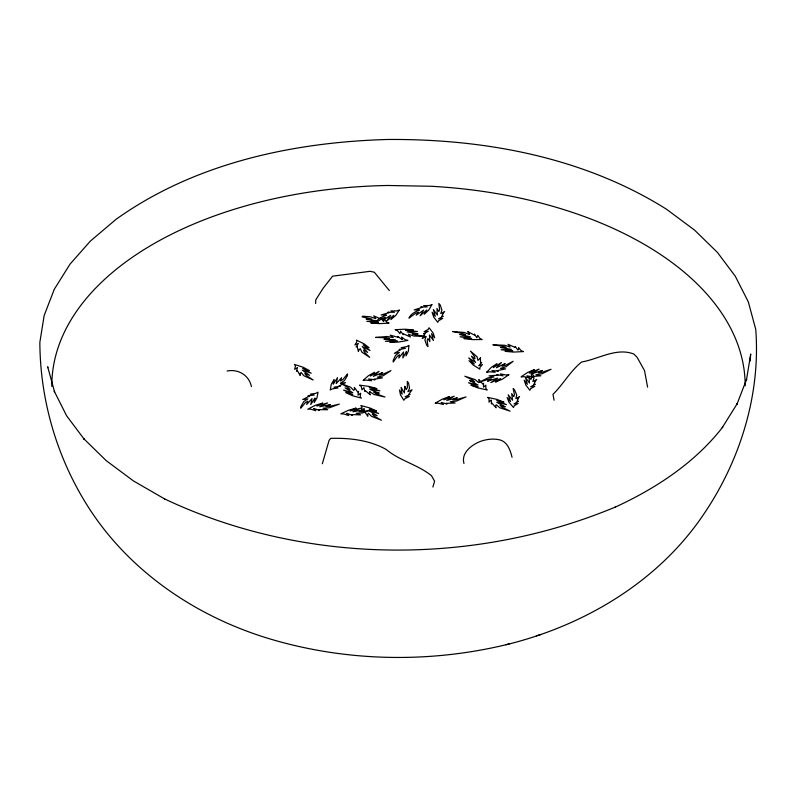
<?xml version="1.0" encoding="UTF-8"?>
<svg xmlns="http://www.w3.org/2000/svg" width="797" height="797" viewBox="0 0 797 797"><rect width="100%" height="100%" fill="white"/><g stroke="black" fill="none" stroke-linecap="round" stroke-linejoin="round"><path stroke-width="1.2" d="M315.632 303.518L315.751 299.911L323.154 288.225L332.618 276.16L370.147 271.309L374.341 272.245L389.364 290.596M750.077 361.111L750.714 354.007L746.4 380.348L746.55 379.442L736.896 404.378L737.245 403.591L722.241 427.65L722.749 427.062C694.815 462.977 655.971 488.352 615.045 507.231L615.473 507.012C473.069 566.368 304.235 565.033 164.391 498.832L164.859 499.061L133.478 480.95L106.29 460.706L83.705 438.659L84.193 439.227L66.599 415.755L54.246 391.197L54.594 391.994L47.671 366.759L47.82 367.676M322.337 463.754L329.081 440.372L330.675 438.38C349.485 437.792 369.489 440.163 386.156 449.428C399.715 460.835 417.777 464.571 431.516 475.719L434.584 481.209L432.901 487.057M506.075 644.733C584.331 625.645 658.78 581.511 704.08 513.706C740.323 460.118 760.756 394.186 755.735 329.35L748.323 301.894L735.302 276.26L717.449 252.45L694.566 230.104L666.521 209.252C583.723 157.099 483.988 138.698 387.272 139.485C292.389 142.215 194.558 163.285 116.173 219.235L90.39 241.063L69.977 264.196L54.276 289.301L44.164 315.512L39.85 342.341C40.139 401.937 58.012 461.324 90.888 511.036C132.7 574.199 199.26 618.093 271.319 639.324L275.533 640.549C350.331 661.749 430.519 662.855 506.075 644.733L509.761 643.647M536.381 635.817L541.103 634.432M227.075 371.013C238.293 368.762 249.043 375.218 251.434 386.595M362.625 316.18L370.366 316.817L375.845 318.641L373.733 315.851L380.896 319.009L380.896 318.152L383.636 321.56L384.264 319.129L386.794 322.167L389.105 323.144L379.213 323.632L370.784 322.895L378.585 322.536L366.789 321.321L377.111 320.952L366.152 319.009L371.84 319.009L362.017 316.857M512.043 457.269C510.19 449.608 506.932 440.522 497.856 439.506C491.998 438.559 486.05 439.426 480.481 441.369C471.784 444.716 460.925 452.845 463.954 463.436M647.602 387.153L644.534 370.635L637.132 357.335L633.745 353.998C616.35 347.303 598.647 359.088 581.631 361.997C570.244 371.093 563.23 384.353 552.988 394.326L554.084 400.224M51.835 386.415A346.665 200.147 0 0 1 387.611 185.482L431.127 186.269A346.665 200.147 0 0 1 745.165 385.828M313.819 408.552L315.821 410.724L310.651 409.15L307.791 409.17L315.233 405.364L322.745 403.053L316.867 406.032L327.587 402.943L319.687 406.789L330.486 404.587L325.923 406.54L329.42 406.4L339.333 404.119L329.36 407.785L323.084 408.213L327.667 409.728L318.651 409.658L319.527 410.345L313.819 408.552M314.825 398.63L314.197 402.525L316.997 397.872L318.013 392.174L315.921 393.31L310.282 394.176L314.297 394.983L308.001 395.91L309.445 396.059L302.74 399.536L307.891 398.859L303.767 401.628L300.887 406.51L300.748 408.233L305.361 402.674L307.772 401.2L306.715 404.428L312.055 398.58L310.76 404.497L315.014 398.032L314.825 398.63M333.465 382.171L333.256 384.134L337.52 377.668L336.224 383.586L341.564 377.738L340.508 380.966L342.919 379.492L347.522 373.932L347.392 375.656L344.503 380.538L340.389 383.307L345.539 382.63L338.825 386.107L340.279 386.256L333.973 387.183L337.998 387.99L332.349 388.856L330.267 389.992L331.283 384.284L334.082 379.641L333.465 382.171M360.573 393.788L360.184 396.607L361.35 398.111L352.354 395.681L345.689 392.612L352.752 394.545L343.597 390.092L352.842 392.752L345.051 387.91L349.973 389.554L348.369 387.75L340.797 383.407L350.59 387.232L353.748 390.391L354.516 389.384L354.346 387.362L357.813 392.164L358.55 391.427L357.973 395.163L360.623 393.24L360.573 393.788M361.669 408.592L361.579 410.385L364.229 408.462L363.651 412.198L364.388 411.461L367.855 416.273L367.686 414.251L368.453 413.245L371.611 416.403L381.404 420.228L373.833 415.875L372.229 414.081L377.15 415.725L369.36 410.873L378.605 413.533L369.449 409.08L376.513 411.013L369.848 407.954L360.852 405.514L362.017 407.028L361.669 408.592M483.55 383.427L483.46 387.183L485.851 385.14L485.851 388.518L487.206 389.972L477.921 387.93L470.878 385.17L478.18 386.784L468.467 382.739L478.031 384.991L469.632 380.498L474.753 381.922L472.92 380.199L464.81 376.194L475.072 379.581L478.628 382.6L479.266 381.564L478.838 379.551L482.912 384.194L483.55 383.427M491.44 400.712L491.331 403.92L491.978 403.152L496.053 407.795L495.624 405.783L496.252 404.746L499.819 407.765L510.08 411.152L501.971 407.147L500.137 405.424L505.258 406.849L496.85 402.355L506.424 404.607L496.71 400.562L504.003 402.176L496.959 399.417L487.674 397.374L489.039 398.829L489.029 402.206L490.494 400.453L491.42 400.174L491.44 400.712M300.23 373.454L300.15 375.477L297.291 370.545L296.464 371.253L297.5 367.547L294.611 369.35L295.478 366.012L294.501 364.458L303.169 367.268L309.435 370.595L302.631 368.373L311.209 373.195L302.312 370.157L309.495 375.317L304.783 373.474L306.168 375.337L313.171 379.98L303.876 375.766L301.117 372.478L300.23 373.454M408.851 346.037L408.373 351.148L406.062 355.88L406.41 351.367L402.844 357.973L403.511 352.015L398.789 358.042L399.506 354.785L397.255 356.339L393.25 362.047L393.2 360.334L395.561 355.352L399.377 352.453L394.316 353.31L400.642 349.604L399.177 349.494L405.374 348.349L401.27 347.681L406.809 346.615L408.771 345.41L408.851 346.037M404.816 386.386L404.398 392.991L401.12 387.332L402.136 394.226L399.506 389.972L400.473 394.864L403.84 400.253L404.876 398.709L409.299 396.517L405.075 396.796L410.057 394.385L408.632 394.605L412.069 389.793L407.934 391.696L409.568 388.169L408.502 383.048L407.337 381.464L407.357 387.631L406.291 389.554L404.816 386.386M346.884 413.384L348.737 415.596L343.676 413.912L340.817 413.862L348.518 410.236L356.189 408.094L350.102 410.933L361.031 408.104L352.872 411.76L363.811 409.807L359.118 411.65L362.615 411.601L372.687 409.548L362.466 412.985L356.169 413.254L360.633 414.878L351.636 414.599L352.463 415.307L346.884 413.384M474.554 334.232L474.444 335.079L467.7 331.632L469.383 333.405L469.453 334.501L464.223 332.459L452.517 331.492L462.609 333.495L465.418 334.7L459.749 334.471L470.429 336.862L460.088 336.802L471.704 338.496L463.884 338.536L472.193 339.612L482.125 339.542L479.943 338.476L477.792 335.338L476.865 337.739L474.554 334.232M480.432 357.893L480.531 362.934L481.697 362.406L478.718 365.743L482.434 364.538L479.824 367.556L479.904 369.21L473.179 364.996L469.015 360.702L474.285 364.03L468.726 357.913L475.55 362.396L471.495 356.209L474.982 358.799L474.673 356.787L470.509 351.108L477.074 356.787L477.931 360.403L480.432 357.893M517.97 398.859L517.094 401.539L518.468 401.23L513.995 403.949L518.14 403.392L514.175 405.872L513.467 407.476L509.034 402.336L507.111 397.544L510.568 401.598L508.187 394.814L512.571 400.224L511.674 393.628L513.766 396.677L514.444 394.694L513.188 388.577L514.663 390.072L516.745 395.083L515.828 398.689L519.554 396.537L517.97 398.859M424.492 334.601L422.201 338.546L426.076 336.473L424.901 340.06L426.634 345.111L427.999 346.645L427.182 340.498L427.989 338.526L429.872 341.624L429.434 335.019L433.438 340.518L431.526 333.694L434.704 337.818L433.11 332.987L429.045 327.756L428.218 329.34L424.084 331.721L428.268 331.263L423.605 333.873L425 333.594L424.492 334.601M442.883 313.829L441.817 316.489L443.212 316.21L438.549 318.82L442.733 318.362L438.599 320.743L437.772 322.327L433.707 317.096L432.113 312.265L435.282 316.389L433.379 309.565L437.384 315.064L436.945 308.449L438.818 311.547L439.635 309.585L438.808 303.438L440.183 304.962L441.917 310.023L440.741 313.61L444.616 311.537L442.883 313.829M534.966 381.763L533.91 384.423L535.295 384.144L530.633 386.764L534.817 386.306L530.682 388.687L529.866 390.271L525.801 385.031L524.207 380.209L527.375 384.333L525.462 377.499L529.477 383.008L529.039 376.393L530.912 379.492L531.729 377.519L530.902 371.382L532.276 372.906L534 377.967L532.834 381.554L536.71 379.482L534.966 381.763M369.798 391.785L369.419 392.861L370.316 394.824L365.185 390.54L364.727 391.357L363.94 387.631L362.037 389.833L361.25 386.485L359.567 385.15L369.24 386.445L376.871 388.637L369.26 387.601L379.84 390.849L369.828 389.364L379.213 393.16L373.803 392.154L376.025 393.718L385.001 397.045L374.032 394.495L369.798 391.785M431.904 304.663L428.746 310.093L424.243 314.267L426.754 309.993L420.139 315.761L423.665 310.153L416.223 315.184L418.475 312.165L415.566 313.291L408.961 318.133C410.794 313.649 415.456 311.796 419.491 309.903L414.201 309.903L422.071 307.373L420.716 307.034L427.222 306.935L423.605 305.63L429.444 305.5L431.904 304.663M359.118 349.564L358.371 351.537L357.186 346.386L356.139 346.984L358.371 343.457L354.944 344.922L356.887 341.744L356.438 340.11L364.03 343.806L369.091 347.761L363.133 344.832L369.987 350.511L362.246 346.556L367.606 352.404L363.581 350.082L364.329 352.055L369.688 357.385L361.948 352.224L360.304 348.707L359.118 349.564M399.237 310.133L395.71 315.492L390.919 319.557L393.728 315.343L386.714 320.952L390.62 315.423L382.839 320.274L385.3 317.326L382.311 318.382L375.377 323.064C377.509 318.631 382.281 316.887 386.465 315.084L381.185 314.964L389.225 312.613L387.9 312.245L394.395 312.294L390.879 310.91L396.717 310.91L399.237 310.133M487.087 371.8L486.688 372.378L489.358 371.791L495.156 372.209L491.958 370.585L498.404 371.103L497.159 370.645L505.647 368.891L500.436 368.393L506.065 366.73L513.178 361.28L505.278 365.425L502.08 366.251L505.168 363.502L496.392 367.756L501.462 362.555L493.293 367.606L496.999 363.631L491.36 367.317L487.087 371.8M402.375 338.974L401.937 339.522L398.022 336.523L398.331 337.36L390.181 335.129L393.26 337.609L387.242 336.493L375.536 337.44L386.196 337.739L389.474 338.456L383.915 339.143L395.332 339.721L385.369 341.325L397.344 341.086L389.863 342.381L398.361 342.072L407.865 340.409L405.245 339.731L401.668 337.071L402.375 338.974M363.581 379.99L363.113 380.548L365.863 380.069L371.581 380.747L368.603 378.983L374.959 379.79L373.783 379.272L382.47 377.888L377.34 377.17L383.168 375.756L390.968 370.625L382.55 374.411L379.262 375.108L382.699 372.488L373.394 376.353L379.123 371.382L370.316 376.074L374.53 372.269L368.433 375.706L363.581 379.99M508.835 374.739L502.439 379.123L495.585 382.052L500.646 378.615L490.822 382.57L497.667 378.097L487.545 381.195L491.56 378.874L488.143 379.302L478.907 382.391L487.844 377.927L493.951 376.981L489.029 375.865L497.966 375.178L496.93 374.57L503.027 375.865L500.496 373.883L506.005 374.998L508.835 374.739M521.686 376.413L521.089 376.931L523.918 376.672L529.427 377.788L526.897 375.815L533.004 377.101L531.958 376.503L540.894 375.815L535.982 374.7L542.09 373.753L551.026 369.28L541.791 372.378L538.364 372.807L542.388 370.485L532.257 373.584L539.111 369.111L529.278 373.066L534.349 369.629L527.494 372.548L521.686 376.413M400.572 331.273L399.935 333.704L397.414 330.665L395.093 329.689L404.996 329.201L413.414 329.938L405.623 330.297L417.419 331.512L407.098 331.881L418.046 333.823L412.358 333.823L415.307 334.919L425.628 336.503L413.832 336.015L408.363 334.192L410.465 336.982L403.302 333.823L403.302 334.68L400.572 331.273M518.578 349.534L517.94 350.013L515.201 346.615L515.201 347.462L508.048 344.304L510.15 347.103L504.67 345.27L492.885 344.792L503.206 346.366L506.145 347.462L500.466 347.462L511.415 349.405L501.094 349.773L512.889 350.989L505.099 351.357L513.517 352.085L523.42 351.597L521.099 350.62L518.578 347.582L518.578 349.534M435.889 402.824L435.232 403.312L438.091 403.172L443.441 404.517L441.159 402.435L447.097 403.979L446.131 403.332L455.127 403.013L450.365 401.698L456.571 401.011L466.036 396.916L456.442 399.626L452.975 399.905L457.269 397.763L446.788 400.433L454.17 396.248L443.879 399.795L449.359 396.567L442.166 399.207L435.889 402.824"/></g></svg>
